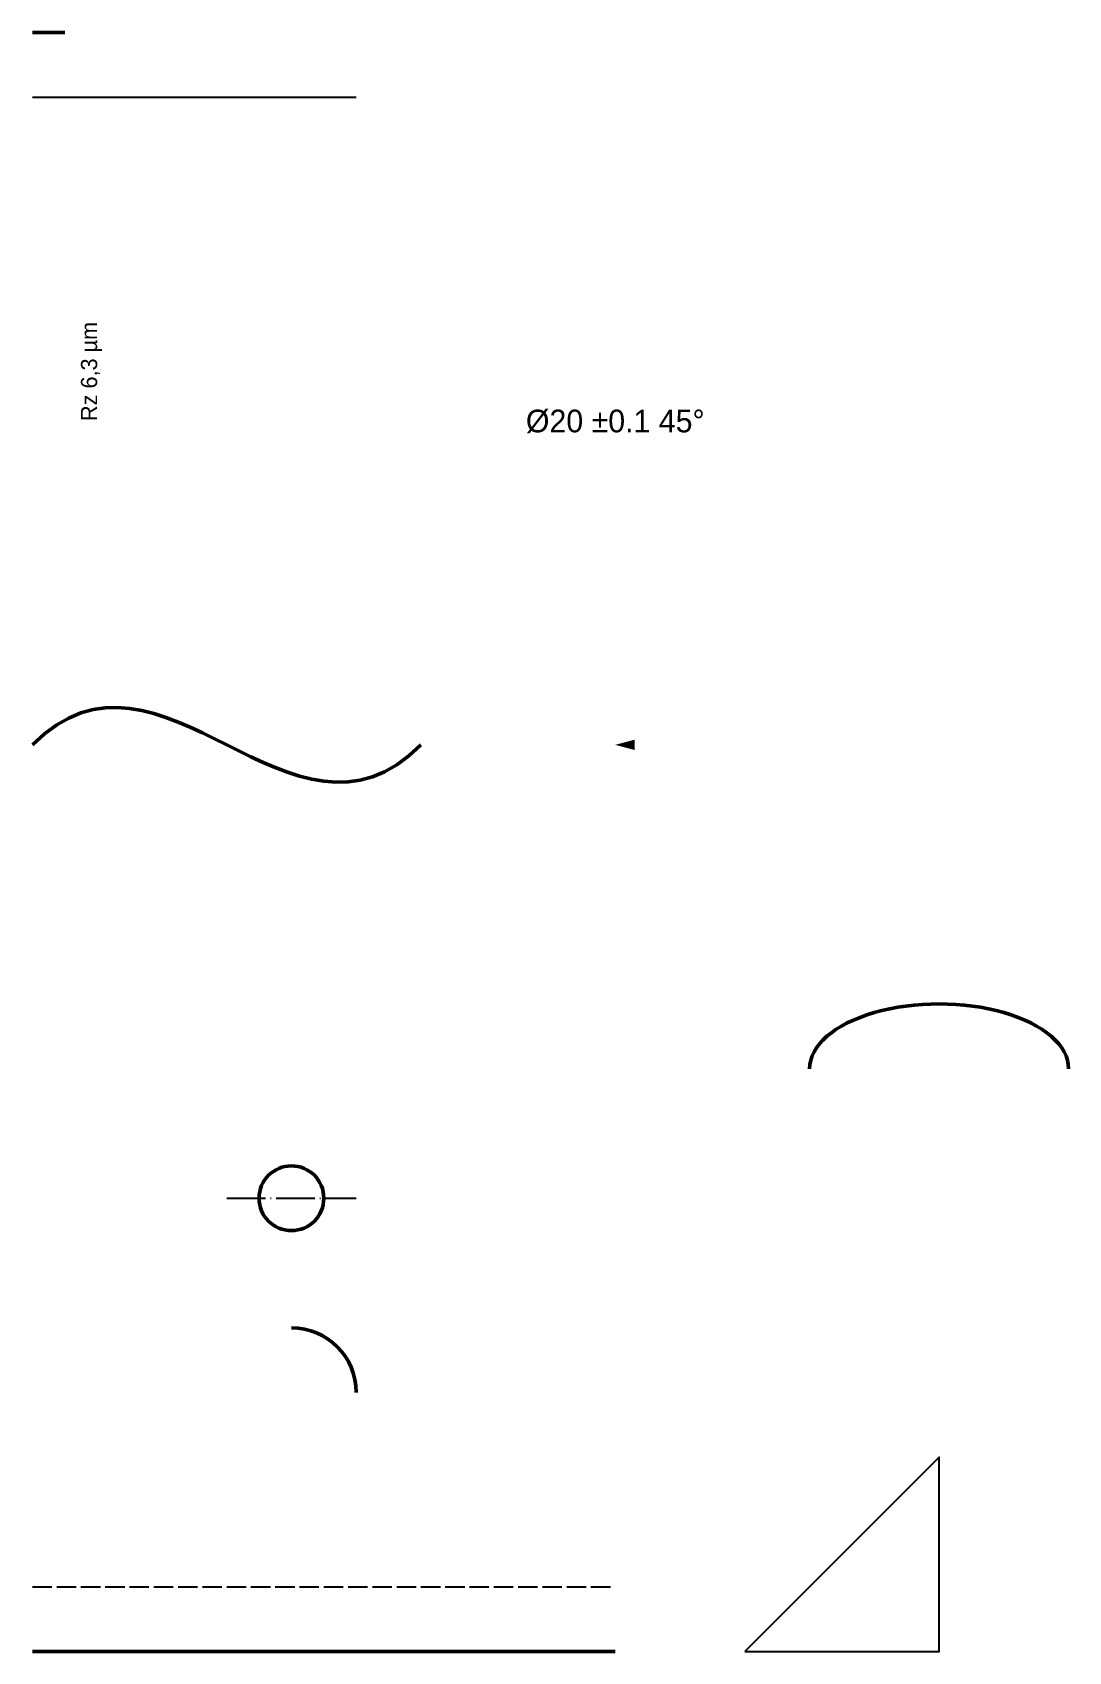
# Model space of a CAD drawing. Header units: millimetres. Extents: x 10 to 170, y 10 to 260.
import ezdxf
from ezdxf.enums import TextEntityAlignment as Align

# ---------------------------------------------------------------- set-up
doc = ezdxf.new("R2010")
doc.units = ezdxf.units.MM
doc.linetypes.add('CENTER_ISO', pattern=[7.625, 6, -0.75, 0.125, -0.75])
doc.linetypes.add('DASHED_ISO', pattern=[3.75, 3, -0.75])
for name, color, linetype, lineweight in [('CENTER', 4, 'CENTER_ISO', 25), ('CUTTING_PLANE', 1, 'CENTER_ISO', 25), ('DIMENSION', 3, 'Continuous', 25), ('FRAME_THIN', 7, 'Continuous', 25), ('HIDDEN', 8, 'DASHED_ISO', 25), ('TEXT', 7, 'Continuous', 25), ('VISIBLE', 7, 'Continuous', 50)]:
    doc.layers.add(name, color=color, linetype=linetype, lineweight=lineweight)
doc.styles.add('OSIFONT', font='osifont.ttf')

msp = doc.modelspace()

# ---------------------------------------------------------------- linework, layer by layer
at = {"layer": 'CENTER'}
msp.add_line((40, 80), (60, 80), dxfattribs=at)
at = {"layer": 'CUTTING_PLANE', "lineweight": 50}
msp.add_line((10, 260), (15, 260), dxfattribs=at)
at = {"layer": 'DIMENSION', "color": 1}
msp.add_line((10, 250), (60, 250), dxfattribs=at)
at = {"layer": 'DIMENSION'}
msp.add_solid([(100, 150), (103, 150.8), (103, 149.2)], dxfattribs=at)
at = {"layer": 'FRAME_THIN'}
msp.add_lwpolyline([(120, 10), (150, 10), (150, 40)], close=True, dxfattribs=at)
at = {"layer": 'HIDDEN'}
msp.add_line((10, 20), (100, 20), dxfattribs=at)
at = {"layer": 'VISIBLE'}
msp.add_line((10, 10), (100, 10), dxfattribs=at)
msp.add_circle((50, 80), 5, dxfattribs=at)
msp.add_arc((50, 50), 10, 0, 90, dxfattribs=at)
msp.add_ellipse((150, 100), major_axis=(20, 0), ratio=0.5, start_param=0, end_param=3.141593, dxfattribs=at)
msp.add_open_spline([(10, 150), (30, 170), (50, 130), (70, 150)], degree=3, dxfattribs=at)

# ---------------------------------------------------------------- texts
at = {"layer": 'TEXT', "style": 'OSIFONT'}
msp.add_text('Rz 6,3 µm', height=2.5, rotation=90, dxfattribs=at).set_placement((20, 200))
msp.add_text('%%c20 %%p0.1 45%%d', height=3.5, dxfattribs=at).set_placement((100, 200), align=Align.MIDDLE_CENTER)

doc.saveas('drawing.dxf')
